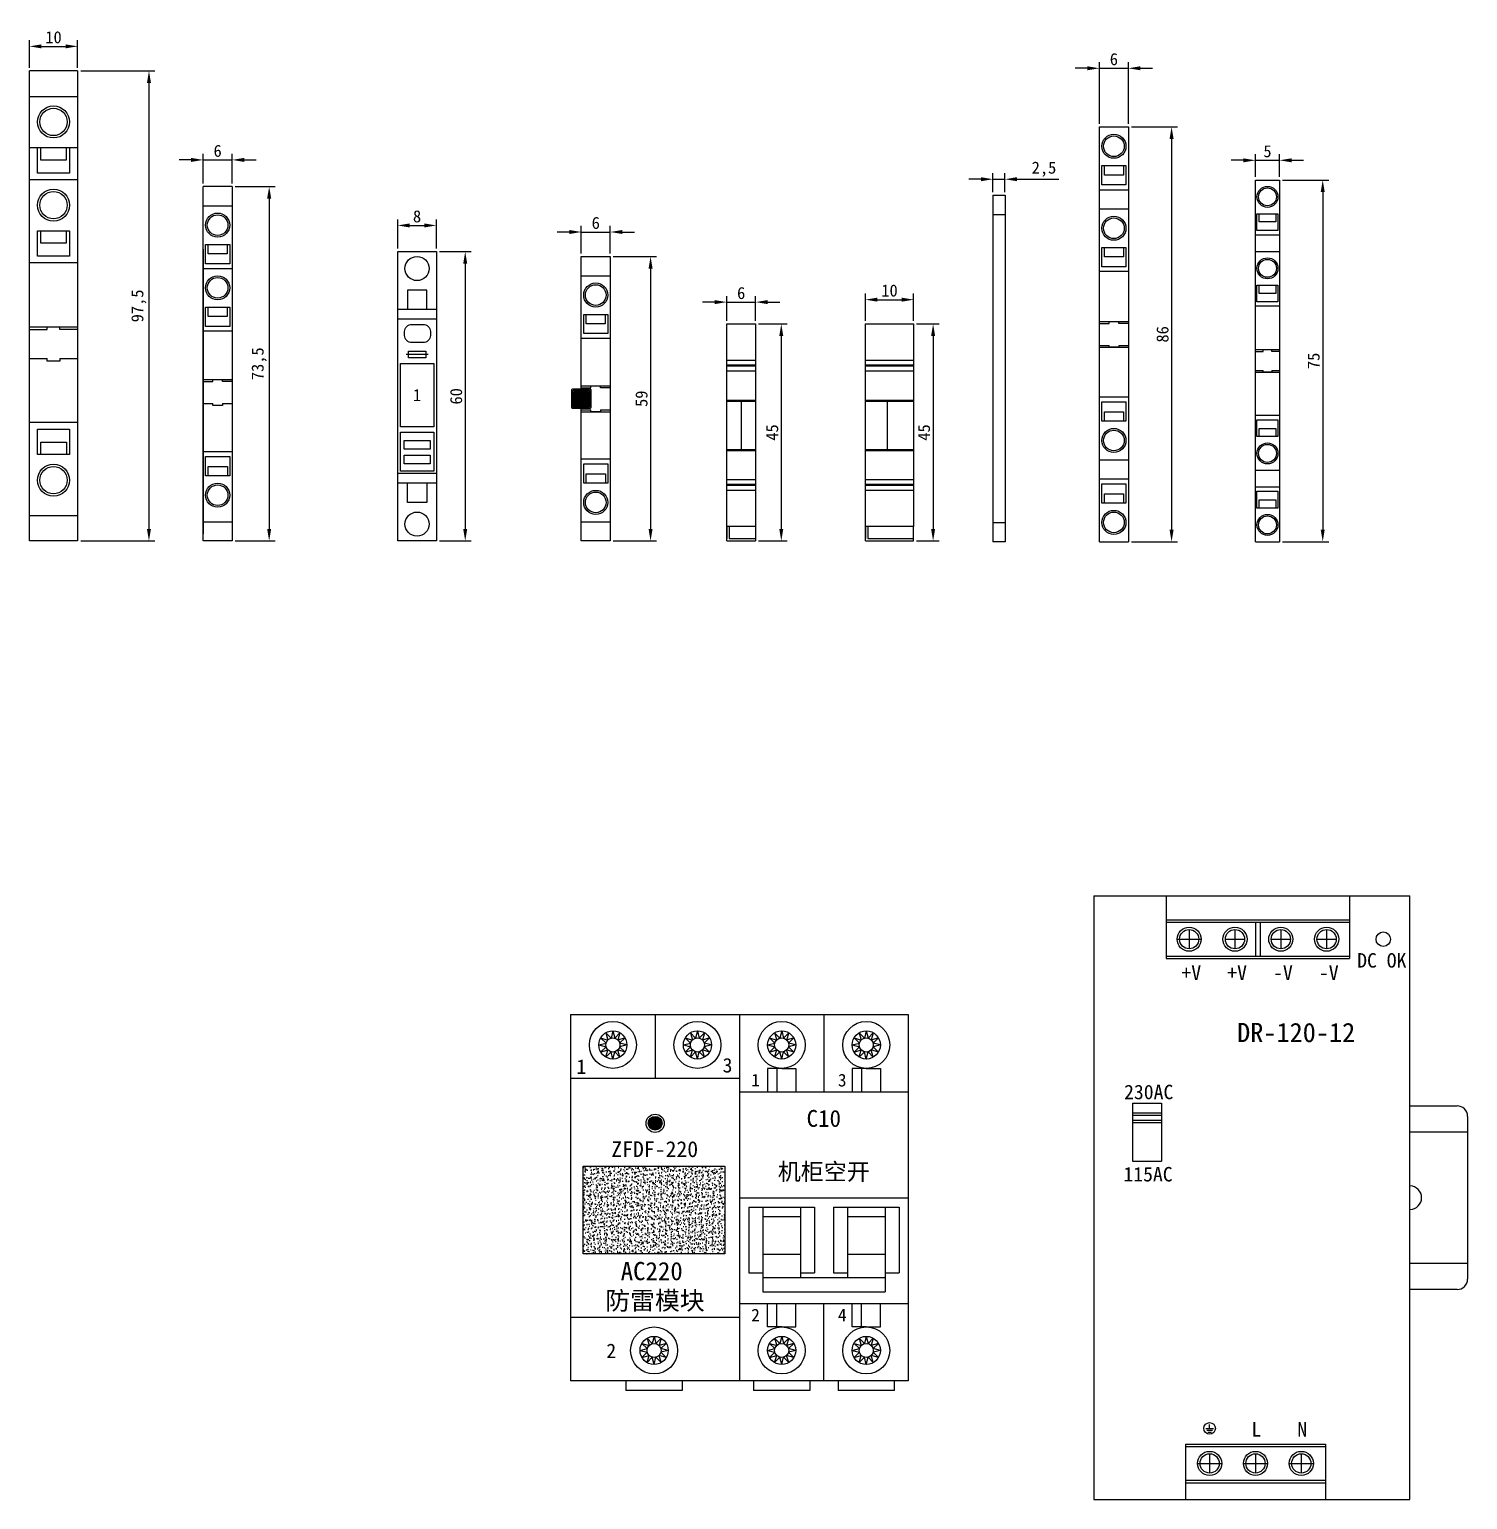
# Model space of a CAD drawing. Header units: millimetres. Extents: x 969 to 1551, y 435 to 847.
# Drawn here: x 1252.8 to 1550.9, y 541.9 to 846.8 of the extents above; entities that cross this region are included whole.
import ezdxf
from ezdxf.enums import TextEntityAlignment as Align

# ---------------------------------------------------------------- set-up
doc = ezdxf.new("R2010")
doc.units = ezdxf.units.MM
doc.styles.get("Standard").update_dxf_attribs({"font": ''})
doc.styles.get('Standard').set_extended_font_data('SimSun')
doc.dimstyles.new('ISO-25', dxfattribs={"dimtxt": 2.5, "dimasz": 2.5, "dimexe": 1.25, "dimexo": 0.625, "dimtad": 1, "dimtxsty": 'Standard', "dimcen": 2.5, "dimadec": 0, "dimazin": 0, "dimtfac": 1, "dimtmove": 0, "dimatfit": 3, "dimfxl": 1, "dimarcsym": 0})

# ---------------------------------------------------------------- blocks, each defined once
blk = doc.blocks.new('C0层—开关电源—轨道式')
at = {"color": 0}
for p, q in [((0, 62.6), (0, -62.6)), ((0, 62.6), (65.5, 62.6)), ((15, 62.6), (15, 49.6)), ((53, 62.6), (53, 49.6)), ((65.5, -62.6), (65.5, 62.6)), ((15, 57.6), (53, 57.6)), ((15, 57.1), (53, 57.1)), ((19.75, 55.6), (19.75, 51.6)), ((29.25, 55.6), (29.25, 51.6)), ((33.5, 57.1), (33.5, 50.1)), ((34.5, 57.1), (34.5, 50.1)), ((38.75, 55.6), (38.75, 51.6)), ((48.25, 55.6), (48.25, 51.6)), ((17.25, 53.6), (22.25, 53.6)), ((17.75, 53.6), (21.75, 53.6)), ((27.25, 53.6), (31.25, 53.6)), ((36.75, 53.6), (40.75, 53.6)), ((46.25, 53.6), (50.25, 53.6)), ((15, 50.1), (53, 50.1)), ((15, 49.6), (53, 49.6)), ((8, 19.6), (8, 7.6)), ((8, 19.6), (14, 19.6)), ((14, 19.6), (14, 7.6)), ((8, 17.6), (14, 17.6)), ((8, 17.1), (14, 17.1)), ((8, 16.1), (14, 16.1)), ((8, 15.6), (14, 15.6)), ((8, 7.6), (14, 7.6)), ((23.2, -47.83), (24.8, -47.83)), ((23.4, -48.23), (24.6, -48.23)), ((23.6, -48.63), (24.4, -48.63)), ((24, -47.83), (24, -47.03)), ((19, -51.1), (19, -62.6)), ((19, -51.1), (48, -51.1)), ((19, -51.6), (48, -51.6)), ((48, -51.1), (48, -62.6)), ((24, -53.1), (24, -57.1)), ((33.5, -53.1), (33.5, -57.1)), ((43, -53.1), (43, -57.1)), ((21.5, -55.1), (26.5, -55.1)), ((22, -55.1), (26, -55.1)), ((31, -55.1), (36, -55.1)), ((31.5, -55.1), (35.5, -55.1)), ((40.5, -55.1), (45.5, -55.1)), ((41, -55.1), (45, -55.1)), ((19, -58.6), (48, -58.6)), ((19, -59.1), (48, -59.1)), ((0, -62.6), (65.5, -62.6))]:
    blk.add_line(p, q, dxfattribs=at)
for centre, radius in [((19.75, 53.6), 2.5), ((19.75, 53.6), 2), ((29.25, 53.6), 2.5), ((29.25, 53.6), 2), ((38.75, 53.6), 2.5), ((38.75, 53.6), 2), ((48.25, 53.6), 2.5), ((48.25, 53.6), 2), ((60, 53.6), 1.5), ((24, -47.83), 1.2), ((24, -55.1), 2.5), ((24, -55.1), 2), ((33.5, -55.1), 2.5), ((33.5, -55.1), 2), ((43, -55.1), 2.5), ((43, -55.1), 2)]:
    blk.add_circle(centre, radius, dxfattribs=at)
at = {"color": 0, "attachment_point": 1}
for s, insert, char_height, width in [('DC OK', (54.59, 50.71), 3, 11.0833), ('+V', (18.15, 48.15), 3, 2.0946), ('+V', (27.65, 48.15), 3, 2.0946), ('-V', (37.15, 48.15), 3, 2.0946), ('-V', (46.65, 48.15), 3, 2.0946), ('DR-120-12', (29.69, 36.26), 4, 27.0081), ('230AC', (6.26, 23.42), 3, 12.0255), ('115AC', (6.12, 6.37), 3, 12.0255), ('L', (32.67, -46.54), 3, 4.064), ('N', (42.17, -46.54), 3, 4.064)]:
    blk.add_mtext(s, dxfattribs=dict(at, insert=insert, char_height=char_height, width=width))
blk = doc.blocks.new('*U44')
at = {"color": 0}
for p, q in [((0, 0.75), (0.386, 0.75)), ((0.471, 0.664), (0.471, -0.664)), ((0.471, 0.536), (0, 0.536)), ((0.471, -0.536), (0, -0.536)), ((0.386, -0.75), (0, -0.75))]:
    blk.add_line(p, q, dxfattribs=at)
for centre, radius, start, end in [((0.386, 0.664), 0.0857, 0, 90), ((0, 0), 0.0958, 271.0096, 88.9904), ((0.386, -0.664), 0.0857, 270, 0)]:
    blk.add_arc(centre, radius, start, end, dxfattribs=at)
blk = doc.blocks.new('C0层—空开—2P')
at = {"color": 0}
for p, q in [((0, 38), (17.54, 38)), ((0, 38), (0, -38)), ((17.54, 38), (35, 38)), ((17.54, 38), (17.54, 21.92)), ((35, 38), (35, -38)), ((7.31, 34.2), (8.39, 33.08)), ((7.31, 34.2), (7.74, 32.7)), ((8.77, 34.59), (8.39, 33.08)), ((8.77, 34.59), (9.15, 33.08)), ((10.23, 34.2), (9.15, 33.08)), ((10.23, 34.2), (9.8, 32.7)), ((24.85, 34.2), (25.93, 33.08)), ((24.85, 34.2), (25.28, 32.7)), ((26.31, 34.59), (25.93, 33.08)), ((26.31, 34.59), (26.69, 33.08)), ((27.77, 34.2), (26.69, 33.08)), ((27.77, 34.2), (27.34, 32.7)), ((5.85, 31.67), (7.36, 32.05)), ((5.85, 31.67), (7.36, 31.29)), ((6.24, 33.13), (7.74, 32.7)), ((6.24, 33.13), (7.36, 32.05)), ((6.24, 30.21), (7.36, 31.29)), ((6.24, 30.21), (7.74, 30.64)), ((7.31, 29.14), (7.74, 30.64)), ((11.3, 33.13), (9.8, 32.7)), ((10.23, 29.14), (9.8, 30.64)), ((11.3, 30.21), (9.8, 30.64)), ((11.3, 33.13), (10.18, 32.05)), ((11.69, 31.67), (10.18, 32.05)), ((11.69, 31.67), (10.18, 31.29)), ((11.3, 30.21), (10.18, 31.29)), ((23.39, 31.67), (24.9, 32.05)), ((23.39, 31.67), (24.9, 31.29)), ((23.78, 33.13), (25.28, 32.7)), ((23.78, 33.13), (24.9, 32.05)), ((23.78, 30.21), (24.9, 31.29)), ((23.78, 30.21), (25.28, 30.64)), ((24.85, 29.14), (25.28, 30.64)), ((28.84, 33.13), (27.34, 32.7)), ((27.77, 29.14), (27.34, 30.64)), ((28.84, 30.21), (27.34, 30.64)), ((28.84, 33.13), (27.72, 32.05)), ((29.23, 31.67), (27.72, 32.05)), ((29.23, 31.67), (27.72, 31.29)), ((28.84, 30.21), (27.72, 31.29)), ((7.31, 29.14), (8.39, 30.26)), ((8.77, 28.75), (8.39, 30.26)), ((8.77, 28.75), (9.15, 30.26)), ((10.23, 29.14), (9.15, 30.26)), ((24.85, 29.14), (25.93, 30.26)), ((26.31, 28.75), (25.93, 30.26)), ((26.31, 28.75), (26.69, 30.26)), ((27.77, 29.14), (26.69, 30.26)), ((5.85, 26.8), (5.85, 21.92)), ((8.77, 26.8), (5.85, 26.8)), ((7.8, 26.8), (7.8, 21.92)), ((8.77, 26.8), (11.69, 26.8)), ((11.69, 26.8), (11.69, 21.92)), ((23.39, 26.8), (23.39, 21.92)), ((26.31, 26.8), (23.39, 26.8)), ((25.34, 26.8), (25.34, 21.92)), ((26.31, 26.8), (29.23, 26.8)), ((29.23, 26.8), (29.23, 21.92)), ((0, 21.92), (35.08, 21.92)), ((0, 0), (35, 0)), ((1.95, -1.95), (15.59, -1.95)), ((1.95, -1.95), (1.95, -15.59)), ((4.87, -1.95), (4.87, -19.49)), ((12.67, -1.95), (12.67, -16.57)), ((15.59, -1.95), (15.59, -15.59)), ((19.49, -1.95), (33.13, -1.95)), ((19.49, -1.95), (19.49, -15.59)), ((22.41, -1.95), (22.41, -16.57)), ((30.21, -1.95), (30.21, -19.49)), ((33.13, -1.95), (33.13, -15.59)), ((4.87, -3.9), (12.67, -3.9)), ((22.41, -3.9), (30.21, -3.9)), ((4.87, -11.69), (12.67, -11.69)), ((22.41, -11.69), (30.21, -11.69)), ((1.95, -15.59), (4.87, -15.59)), ((4.87, -16.57), (12.67, -16.57)), ((12.67, -15.59), (15.59, -15.59)), ((12.67, -16.57), (22.41, -16.57)), ((19.49, -15.59), (22.41, -15.59)), ((22.41, -16.57), (30.21, -16.57)), ((30.21, -15.59), (33.13, -15.59)), ((4.87, -19.49), (12.67, -19.49)), ((12.67, -19.49), (22.41, -19.49)), ((22.41, -19.49), (30.21, -19.49)), ((0, -21.92), (35.08, -21.92)), ((5.85, -26.8), (5.85, -21.92)), ((7.8, -26.8), (7.8, -21.92)), ((11.69, -26.8), (11.69, -21.92)), ((17.54, -38), (17.54, -21.92)), ((23.39, -26.8), (23.39, -21.92)), ((25.34, -26.8), (25.34, -21.92)), ((29.23, -26.8), (29.23, -21.92)), ((8.77, -26.8), (5.85, -26.8)), ((8.77, -26.8), (11.69, -26.8)), ((26.31, -26.8), (23.39, -26.8)), ((26.31, -26.8), (29.23, -26.8)), ((6.24, -30.21), (7.36, -31.29)), ((6.24, -30.21), (7.74, -30.64)), ((7.31, -29.14), (7.74, -30.64)), ((7.31, -29.14), (8.39, -30.26)), ((8.77, -28.75), (8.39, -30.26)), ((8.77, -28.75), (9.15, -30.26)), ((10.23, -29.14), (9.15, -30.26)), ((10.23, -29.14), (9.8, -30.64)), ((11.3, -30.21), (9.8, -30.64)), ((11.3, -30.21), (10.18, -31.29)), ((23.78, -30.21), (24.9, -31.29)), ((23.78, -30.21), (25.28, -30.64)), ((24.85, -29.14), (25.28, -30.64)), ((24.85, -29.14), (25.93, -30.26)), ((26.31, -28.75), (25.93, -30.26)), ((26.31, -28.75), (26.69, -30.26)), ((27.77, -29.14), (26.69, -30.26)), ((27.77, -29.14), (27.34, -30.64)), ((28.84, -30.21), (27.34, -30.64)), ((28.84, -30.21), (27.72, -31.29)), ((5.85, -31.67), (7.36, -31.29)), ((5.85, -31.67), (7.36, -32.05)), ((6.24, -33.13), (7.36, -32.05)), ((6.24, -33.13), (7.74, -32.7)), ((7.31, -34.2), (7.74, -32.7)), ((7.31, -34.2), (8.39, -33.08)), ((8.77, -34.59), (8.39, -33.08)), ((8.77, -34.59), (9.15, -33.08)), ((10.23, -34.2), (9.15, -33.08)), ((11.3, -33.13), (9.8, -32.7)), ((10.23, -34.2), (9.8, -32.7)), ((11.69, -31.67), (10.18, -31.29)), ((11.69, -31.67), (10.18, -32.05)), ((11.3, -33.13), (10.18, -32.05)), ((23.39, -31.67), (24.9, -31.29)), ((23.39, -31.67), (24.9, -32.05)), ((23.78, -33.13), (24.9, -32.05)), ((23.78, -33.13), (25.28, -32.7)), ((24.85, -34.2), (25.28, -32.7)), ((24.85, -34.2), (25.93, -33.08)), ((26.31, -34.59), (25.93, -33.08)), ((26.31, -34.59), (26.69, -33.08)), ((27.77, -34.2), (26.69, -33.08)), ((28.84, -33.13), (27.34, -32.7)), ((27.77, -34.2), (27.34, -32.7)), ((29.23, -31.67), (27.72, -31.29)), ((29.23, -31.67), (27.72, -32.05)), ((28.84, -33.13), (27.72, -32.05)), ((17.54, -38), (0, -38)), ((2.92, -38), (2.92, -39.95)), ((14.62, -38), (14.62, -39.95)), ((35, -38), (17.54, -38)), ((20.46, -38), (20.46, -39.95)), ((32.16, -39.95), (32.16, -38)), ((14.62, -39.95), (2.92, -39.95)), ((32.16, -39.95), (20.46, -39.95)), ((32.16, -39.95), (32.16, -39.95))]:
    blk.add_line(p, q, dxfattribs=at)
for centre, radius in [((8.77, 31.67), 4.87), ((8.77, 31.67), 2.92), ((26.31, 31.67), 4.87), ((26.31, 31.67), 2.92), ((8.77, 31.67), 1.46), ((26.31, 31.67), 1.46), ((8.77, -31.67), 4.87), ((26.31, -31.67), 4.87), ((8.77, -31.67), 2.92), ((8.77, -31.67), 1.46), ((26.31, -31.67), 2.92), ((26.31, -31.67), 1.46)]:
    blk.add_circle(centre, radius, dxfattribs=at)
for s, p in [('1', (2.46, 23.07)), ('3', (20.43, 23.07)), ('2', (2.46, -25.65)), ('4', (20.43, -25.65))]:
    blk.add_text(s, height=2.62, dxfattribs=at).set_placement(p)
for tag, p in [('空开型号', (17.5, 16.44)), ('空开标识', (17.5, 5.48))]:
    blk.add_attdef(tag, text='', height=3.5, dxfattribs=at).set_placement(p, align=Align.MIDDLE)
blk = doc.blocks.new('*U48')
at = {"color": 30}
for p, q in [((0, 35.92), (2.5, 35.92)), ((0, 35.92), (0, -35.92)), ((2.5, 35.92), (2.5, -35.92)), ((0, 31.92), (2.5, 31.92)), ((0, -31.92), (2.5, -31.92)), ((2.5, -35.92), (0, -35.92))]:
    blk.add_line(p, q, dxfattribs=at)
blk = doc.blocks.new('*U50')
h = blk.add_hatch(color=84)
h.set_gradient(color1=(34, 145, 24), color2=(43, 184, 30), one_color=1, tint=0.42, name='SPHERICAL')
h.paths.add_polyline_path([(16.12, 15.43, 1), (18.96, 15.43, 1)])
h = blk.add_hatch()
h.set_pattern_fill('AR-CONC', color=256, scale=0.0094507, style=0)
h.paths.add_polyline_path([(31.97, 6.51), (2.64, 6.51), (2.64, -11.62), (31.97, -11.62)])
at = {"color": 0}
for p, q in [((0, 38), (17.54, 38)), ((0, 38), (0, -38)), ((17.54, 38), (35, 38)), ((17.54, 38), (17.54, 24.76)), ((35, 38), (35, -38)), ((7.31, 34.2), (8.39, 33.08)), ((7.31, 34.2), (7.74, 32.7)), ((8.77, 34.59), (8.39, 33.08)), ((8.77, 34.59), (9.15, 33.08)), ((10.23, 34.2), (9.15, 33.08)), ((10.23, 34.2), (9.8, 32.7)), ((24.85, 34.2), (25.93, 33.08)), ((24.85, 34.2), (25.28, 32.7)), ((26.31, 34.59), (25.93, 33.08)), ((26.31, 34.59), (26.69, 33.08)), ((27.77, 34.2), (26.69, 33.08)), ((27.77, 34.2), (27.34, 32.7)), ((5.85, 31.67), (7.36, 32.05)), ((5.85, 31.67), (7.36, 31.29)), ((6.24, 33.13), (7.74, 32.7)), ((6.24, 33.13), (7.36, 32.05)), ((6.24, 30.21), (7.36, 31.29)), ((6.24, 30.21), (7.74, 30.64)), ((7.31, 29.14), (7.74, 30.64)), ((11.3, 33.13), (9.8, 32.7)), ((10.23, 29.14), (9.8, 30.64)), ((11.3, 30.21), (9.8, 30.64)), ((11.3, 33.13), (10.18, 32.05)), ((11.69, 31.67), (10.18, 32.05)), ((11.69, 31.67), (10.18, 31.29)), ((11.3, 30.21), (10.18, 31.29)), ((23.39, 31.67), (24.9, 32.05)), ((23.39, 31.67), (24.9, 31.29)), ((23.78, 33.13), (25.28, 32.7)), ((23.78, 33.13), (24.9, 32.05)), ((23.78, 30.21), (24.9, 31.29)), ((23.78, 30.21), (25.28, 30.64)), ((24.85, 29.14), (25.28, 30.64)), ((28.84, 33.13), (27.34, 32.7)), ((27.77, 29.14), (27.34, 30.64)), ((28.84, 30.21), (27.34, 30.64)), ((28.84, 33.13), (27.72, 32.05)), ((29.23, 31.67), (27.72, 32.05)), ((29.23, 31.67), (27.72, 31.29)), ((28.84, 30.21), (27.72, 31.29)), ((7.31, 29.14), (8.39, 30.26)), ((8.77, 28.75), (8.39, 30.26)), ((8.77, 28.75), (9.15, 30.26)), ((10.23, 29.14), (9.15, 30.26)), ((24.85, 29.14), (25.93, 30.26)), ((26.31, 28.75), (25.93, 30.26)), ((26.31, 28.75), (26.69, 30.26)), ((27.77, 29.14), (26.69, 30.26)), ((0, 24.76), (35.08, 24.76)), ((0, -24.76), (35.08, -24.76)), ((14.79, -30.21), (15.91, -31.29)), ((14.79, -30.21), (16.29, -30.64)), ((15.86, -29.14), (16.29, -30.64)), ((15.86, -29.14), (16.94, -30.26)), ((17.32, -28.75), (16.94, -30.26)), ((17.32, -28.75), (17.7, -30.26)), ((18.78, -29.14), (17.7, -30.26)), ((18.78, -29.14), (18.36, -30.64)), ((19.85, -30.21), (18.36, -30.64)), ((19.85, -30.21), (18.73, -31.29)), ((14.4, -31.67), (15.91, -31.29)), ((14.4, -31.67), (15.91, -32.05)), ((14.79, -33.13), (15.91, -32.05)), ((14.79, -33.13), (16.29, -32.7)), ((15.86, -34.2), (16.29, -32.7)), ((15.86, -34.2), (16.94, -33.08)), ((17.32, -34.59), (16.94, -33.08)), ((17.32, -34.59), (17.7, -33.08)), ((18.78, -34.2), (17.7, -33.08)), ((19.85, -33.13), (18.36, -32.7)), ((18.78, -34.2), (18.36, -32.7)), ((20.25, -31.67), (18.73, -31.29)), ((20.25, -31.67), (18.73, -32.05)), ((19.85, -33.13), (18.73, -32.05)), ((17.54, -38), (0, -38)), ((11.47, -38), (11.47, -39.95)), ((35, -38), (17.54, -38)), ((23.17, -38), (23.17, -39.95)), ((23.17, -39.95), (11.47, -39.95))]:
    blk.add_line(p, q, dxfattribs=at)
blk.add_lwpolyline([(2.64, 6.51), (31.97, 6.51), (31.97, -11.62), (2.64, -11.62)], close=True)
for centre, radius in [((8.77, 31.67), 4.87), ((8.77, 31.67), 2.92), ((26.31, 31.67), 4.87), ((26.31, 31.67), 2.92), ((8.77, 31.67), 1.46), ((26.31, 31.67), 1.46), ((17.32, -31.67), 4.87), ((17.32, -31.67), 2.92), ((17.32, -31.67), 1.46)]:
    blk.add_circle(centre, radius, dxfattribs=at)
for radius in [1.89, 1.42]:
    blk.add_circle((17.54, 15.43), radius)
for s, p in [('1', (1.23, 25.68)), ('3', (31.52, 25.96)), ('2', (7.42, -33.25))]:
    blk.add_text(s, height=3, dxfattribs=at).set_placement(p)
for s, height, p in [('ZFDF-220', 3.308, (17.45, 10.04)), ('防雷模块', 3.78, (17.5, -21.27))]:
    blk.add_text(s, height=height, dxfattribs=at).set_placement(p, align=Align.MIDDLE)
at = {"color": 0, "flags": 8}
blk.add_attdef('AC220', (10.4, -17.11), '', height=3.78, dxfattribs=at)
blk = doc.blocks.new('C0层—短路块')
h = blk.add_hatch(color=4)
h.dxf.hatch_style = 1
h.set_gradient(color1=(132, 132, 132), rotation=315, one_color=1, tint=1, name='INVSPHERICAL')
h.paths.add_polyline_path([(-1.48, -1.53), (1.48, -1.53), (1.48, 1.53), (-1.48, 1.53)])
at = {"color": 0}
for points in [[(-1.78, 2.03), (1.78, 2.03, -0.414214), (1.98, 1.83), (1.98, -1.83, -0.414214), (1.78, -2.03), (-1.78, -2.03, -0.414214), (-1.98, -1.83), (-1.98, 1.83, -0.414214)], [(-1.58, 1.78), (1.58, 1.78, -0.414214), (1.73, 1.63), (1.73, -1.63, -0.414214), (1.58, -1.78), (-1.58, -1.78, -0.414214), (-1.73, -1.63), (-1.73, 1.63, -0.414214)]]:
    blk.add_lwpolyline(points, format="xyb", close=True, dxfattribs=at)
blk.add_lwpolyline([(-1.48, 1.53), (1.48, 1.53), (1.48, -1.53), (-1.48, -1.53)], close=True, dxfattribs=at)
blk = doc.blocks.new('*U74')
at = {"color": 0}
for p, q in [((0, 30), (8, 30)), ((0, -30), (0, 30)), ((8, 30), (8, -30)), ((2, 22), (2, 18)), ((6, 22), (2, 22)), ((6, 18), (6, 22)), ((8, 18), (0, 18)), ((8, 16), (0, 16)), ((6.3, 8.69), (1.76, 8.69)), ((8, -16), (0, -16)), ((8, -18), (0, -18)), ((2, -22), (2, -18)), ((6, -18), (6, -22)), ((6, -22), (2, -22)), ((8, -30), (0, -30))]:
    blk.add_line(p, q, dxfattribs=at)
blk.add_lwpolyline([(5.26, 11.13), (2.91, 11.13, -0.414214), (1.41, 12.63), (1.41, 13.42, -0.414214), (2.91, 14.92), (5.26, 14.92, -0.414214), (6.76, 13.42), (6.76, 12.63, -0.414214)], format="xyb", close=True, dxfattribs=at)
for points in [[(5.8, 8), (2.2, 8), (2.2, 9.39), (5.8, 9.39)], [(7.45, -6.31), (0.54, -6.31), (0.54, 6.83), (7.45, 6.83)], [(7.45, -15.53), (0.54, -15.53), (0.54, -7.45), (7.45, -7.45)], [(6.71, -10.95), (1.36, -10.95), (1.36, -9.15), (6.71, -9.15)], [(6.71, -14), (1.36, -14), (1.36, -12.21), (6.71, -12.21)]]:
    blk.add_lwpolyline(points, close=True, dxfattribs=at)
for centre in [(4, 26.5), (4, -26.5)]:
    blk.add_circle(centre, 2.5, dxfattribs=at)
at = {"color": 0, "flags": 12}
blk.add_attdef('标号', text='', height=2.5, dxfattribs=at).set_placement((4, 0.26), align=Align.MIDDLE)
blk = doc.blocks.new('*D75')
at = {"color": 0, "lineweight": -2, "transparency": 16777216}
for p, q in [((1329.15, 801.34), (1329.15, 807.39)), ((1331.65, 806.14), (1334.65, 806.14)), ((1337.15, 801.34), (1337.15, 807.39))]:
    blk.add_line(p, q, dxfattribs=at)
at = {"color": 0, "transparency": 16777216}
for points in [[(1331.65, 806.56), (1331.65, 805.72), (1329.15, 806.14)], [(1334.65, 806.56), (1334.65, 805.72), (1337.15, 806.14)]]:
    blk.add_solid(points, dxfattribs=at)
at = {"layer": 'Defpoints', "color": 0, "transparency": 16777216}
for p in [(1337.15, 806.14), (1329.15, 800.71), (1337.15, 800.71)]:
    blk.add_point(p, dxfattribs=at)
at = {"color": 0, "transparency": 16777216, "insert": (1333.15, 808.01), "char_height": 2.5, "attachment_point": 5}
blk.add_mtext('8', dxfattribs=at)
blk = doc.blocks.new('*D76')
at = {"color": 0, "lineweight": -2, "transparency": 16777216}
for p, q in [((1337.77, 800.71), (1344.38, 800.71)), ((1343.13, 798.21), (1343.13, 743.21)), ((1337.77, 740.71), (1344.38, 740.71))]:
    blk.add_line(p, q, dxfattribs=at)
at = {"color": 0, "transparency": 16777216}
for points in [[(1342.72, 798.21), (1343.55, 798.21), (1343.13, 800.71)], [(1342.72, 743.21), (1343.55, 743.21), (1343.13, 740.71)]]:
    blk.add_solid(points, dxfattribs=at)
at = {"layer": 'Defpoints', "color": 0, "transparency": 16777216}
for p in [(1337.15, 800.71), (1337.15, 740.71), (1343.13, 740.71)]:
    blk.add_point(p, dxfattribs=at)
at = {"color": 0, "transparency": 16777216, "insert": (1341.26, 770.71), "char_height": 2.5, "attachment_point": 5, "rotation": 90}
blk.add_mtext('60', dxfattribs=at)
blk = doc.blocks.new('WAGO—端头板—宽10')
at = {"color": 0}
for p, q in [((0, -22.5), (0, 22.5)), ((0, 22.5), (10, 22.5)), ((10, 22.5), (10, -19.5)), ((0, 15), (10, 15)), ((0, 14), (10, 14)), ((0, 13.8), (10, 13.8)), ((0, 12.8), (10, 12.8)), ((0, 6.7), (10, 6.7)), ((0, 6.5), (10, 6.5)), ((4.5, 6.5), (4.5, -3.5)), ((0, -3.5), (10, -3.5)), ((0, -3.7), (10, -3.7)), ((10, -9.8), (0, -9.8)), ((10, -10.8), (0, -10.8)), ((10, -10.8), (0, -10.8)), ((10, -11), (0, -11)), ((10, -12), (0, -12)), ((10, -12), (0, -12)), ((0, -19.5), (0, -22)), ((10, -19.5), (0, -19.5)), ((0.5, -19.5), (0.5, -22)), ((10, -22.5), (10, -19.5)), ((0, -22.5), (10, -22.5)), ((0.5, -22), (10, -22))]:
    blk.add_line(p, q, dxfattribs=at)
blk = doc.blocks.new('*D78')
at = {"color": 0, "lineweight": -2, "transparency": 16777216}
for p, q in [((1426.1, 786.34), (1426.1, 792)), ((1428.6, 790.75), (1433.6, 790.75)), ((1436.1, 786.34), (1436.1, 792))]:
    blk.add_line(p, q, dxfattribs=at)
at = {"color": 0, "transparency": 16777216}
for points in [[(1428.6, 791.17), (1428.6, 790.34), (1426.1, 790.75)], [(1433.6, 791.17), (1433.6, 790.34), (1436.1, 790.75)]]:
    blk.add_solid(points, dxfattribs=at)
at = {"layer": 'Defpoints', "color": 0, "transparency": 16777216}
for p in [(1436.1, 790.75), (1426.1, 785.71), (1436.1, 785.71)]:
    blk.add_point(p, dxfattribs=at)
at = {"color": 0, "transparency": 16777216, "insert": (1431.1, 792.63), "char_height": 2.5, "attachment_point": 5}
blk.add_mtext('10', dxfattribs=at)
blk = doc.blocks.new('*D79')
at = {"color": 0, "lineweight": -2, "transparency": 16777216}
for p, q in [((1436.72, 785.71), (1441.39, 785.71)), ((1440.14, 783.21), (1440.14, 743.21)), ((1436.72, 740.71), (1441.39, 740.71))]:
    blk.add_line(p, q, dxfattribs=at)
at = {"color": 0, "transparency": 16777216}
for points in [[(1439.72, 783.21), (1440.56, 783.21), (1440.14, 785.71)], [(1439.72, 743.21), (1440.56, 743.21), (1440.14, 740.71)]]:
    blk.add_solid(points, dxfattribs=at)
at = {"layer": 'Defpoints', "color": 0, "transparency": 16777216}
for p in [(1436.1, 785.71), (1436.1, 740.71), (1440.14, 740.71)]:
    blk.add_point(p, dxfattribs=at)
at = {"color": 0, "transparency": 16777216, "insert": (1438.26, 763.21), "char_height": 2.5, "attachment_point": 5, "rotation": 90}
blk.add_mtext('45', dxfattribs=at)
blk = doc.blocks.new('WAGO—端头板—宽6')
at = {"color": 0}
for p, q in [((0, -22.5), (0, 22.5)), ((0, 22.5), (6, 22.5)), ((6, 22.5), (6, -22.5)), ((0, 15), (6, 15)), ((0, 14), (6, 14)), ((0, 13.8), (6, 13.8)), ((0, 12.8), (6, 12.8)), ((0, 6.7), (6, 6.7)), ((0, 6.5), (6, 6.5)), ((3, 6.5), (3, -3.5)), ((0, -3.5), (6, -3.5)), ((0, -3.7), (6, -3.7)), ((6, -9.8), (0, -9.8)), ((6, -10.8), (0, -10.8)), ((6, -10.8), (0, -10.8)), ((6, -11), (0, -11)), ((6, -12), (0, -12)), ((6, -12), (0, -12)), ((0, -19.5), (0, -22)), ((6, -19.5), (0, -19.5)), ((0.5, -19.5), (0.5, -22)), ((0, -22.5), (6, -22.5)), ((0.5, -22), (6, -22))]:
    blk.add_line(p, q, dxfattribs=at)
blk = doc.blocks.new('*D81')
at = {"color": 0, "lineweight": -2, "transparency": 16777216}
for p, q in [((1394.85, 790.25), (1392.35, 790.25)), ((1397.35, 786.34), (1397.35, 791.5)), ((1397.35, 790.25), (1403.35, 790.25)), ((1403.35, 786.34), (1403.35, 791.5)), ((1405.85, 790.25), (1408.35, 790.25))]:
    blk.add_line(p, q, dxfattribs=at)
at = {"color": 0, "transparency": 16777216}
for points in [[(1394.85, 790.66), (1394.85, 789.83), (1397.35, 790.25)], [(1405.85, 790.66), (1405.85, 789.83), (1403.35, 790.25)]]:
    blk.add_solid(points, dxfattribs=at)
at = {"layer": 'Defpoints', "color": 0, "transparency": 16777216}
for p in [(1403.35, 790.25), (1397.35, 785.71), (1403.35, 785.71)]:
    blk.add_point(p, dxfattribs=at)
at = {"color": 0, "transparency": 16777216, "insert": (1400.35, 792.12), "char_height": 2.5, "attachment_point": 5}
blk.add_mtext('6', dxfattribs=at)
blk = doc.blocks.new('*D82')
at = {"color": 0, "lineweight": -2, "transparency": 16777216}
for p, q in [((1403.97, 785.71), (1409.91, 785.71)), ((1408.66, 783.21), (1408.66, 743.21)), ((1403.97, 740.71), (1409.91, 740.71))]:
    blk.add_line(p, q, dxfattribs=at)
at = {"color": 0, "transparency": 16777216}
for points in [[(1408.25, 783.21), (1409.08, 783.21), (1408.66, 785.71)], [(1408.25, 743.21), (1409.08, 743.21), (1408.66, 740.71)]]:
    blk.add_solid(points, dxfattribs=at)
at = {"layer": 'Defpoints', "color": 0, "transparency": 16777216}
for p in [(1403.35, 785.71), (1403.35, 740.71), (1408.66, 740.71)]:
    blk.add_point(p, dxfattribs=at)
at = {"color": 0, "transparency": 16777216, "insert": (1406.79, 763.21), "char_height": 2.5, "attachment_point": 5, "rotation": 90}
blk.add_mtext('45', dxfattribs=at)
blk = doc.blocks.new('WAGO—3孔—宽6(281系列)')
at = {"color": 0}
for p, q in [((6, 36.75), (0, 36.75)), ((0, -36.75), (0, 36.75)), ((6, 36.75), (6, -36.75)), ((0, 32.75), (6, 32.75)), ((0.5, 20.75), (0.5, 24.75)), ((0.5, 24.75), (5.5, 24.75)), ((1.02, 22.79), (1.02, 24.75)), ((4.98, 24.75), (4.98, 22.79)), ((5.5, 24.75), (5.5, 20.75)), ((0, -35.25), (0, 23.75)), ((0, 23.75), (0, -35.25)), ((4.98, 22.79), (1.02, 22.79)), ((0, 19.75), (6, 19.75)), ((5.5, 20.75), (0.5, 20.75)), ((0.5, 7.75), (0.5, 11.75)), ((0.5, 11.75), (5.5, 11.75)), ((1.02, 9.79), (1.02, 11.75)), ((4.98, 9.79), (1.02, 9.79)), ((4.98, 11.75), (4.98, 9.79)), ((5.5, 11.75), (5.5, 7.75)), ((6, 6.75), (0, 6.75)), ((5.5, 7.75), (0.5, 7.75)), ((0, -3.25), (6, -3.25)), ((0, -3.68), (2, -3.68)), ((2, -3.68), (2, -3.25)), ((4, -3.68), (4, -3.25)), ((6, -3.68), (4, -3.68)), ((0, -8.25), (2, -8.25)), ((2, -8.63), (2, -8.25)), ((4, -8.63), (2, -8.63)), ((4, -8.25), (6, -8.25)), ((4, -8.25), (4, -8.63)), ((6, -18.25), (0, -18.25)), ((0.5, -19.25), (5.5, -19.25)), ((0.5, -23.25), (0.5, -19.25)), ((1.04, -23.25), (1.04, -21.29)), ((1.04, -21.29), (5.01, -21.29)), ((5.01, -21.29), (5.01, -23.25)), ((5.5, -19.25), (5.5, -23.25)), ((5.5, -23.25), (0.5, -23.25)), ((0, -32.75), (6, -32.75)), ((6, -36.75), (0, -36.75))]:
    blk.add_line(p, q, dxfattribs=at)
for centre, radius in [((3, 28.75), 2.5), ((3, 28.75), 2.14), ((3, 15.75), 2.5), ((3, 15.75), 2.14), ((3, -27.25), 2.5), ((3, -27.25), 2.14)]:
    blk.add_circle(centre, radius, dxfattribs=at)
at = {"color": 0, "flags": 8}
blk.add_attdef('标号', text='', height=2.5, dxfattribs=at).set_placement((3, -13.25), align=Align.MIDDLE)
blk = doc.blocks.new('*D84')
at = {"color": 0, "lineweight": -2, "transparency": 16777216}
for p, q in [((1288.81, 814.84), (1288.81, 820.98)), ((1294.81, 814.84), (1294.81, 820.98)), ((1286.31, 819.73), (1283.81, 819.73)), ((1288.81, 819.73), (1294.81, 819.73)), ((1297.31, 819.73), (1299.81, 819.73))]:
    blk.add_line(p, q, dxfattribs=at)
at = {"color": 0, "transparency": 16777216}
for points in [[(1286.31, 820.14), (1286.31, 819.31), (1288.81, 819.73)], [(1297.31, 820.14), (1297.31, 819.31), (1294.81, 819.73)]]:
    blk.add_solid(points, dxfattribs=at)
at = {"layer": 'Defpoints', "color": 0, "transparency": 16777216}
for p in [(1294.81, 819.73), (1288.81, 814.21), (1294.81, 814.21)]:
    blk.add_point(p, dxfattribs=at)
at = {"color": 0, "transparency": 16777216, "insert": (1291.81, 821.6), "char_height": 2.5, "attachment_point": 5}
blk.add_mtext('6', dxfattribs=at)
blk = doc.blocks.new('*D85')
at = {"color": 0, "lineweight": -2, "transparency": 16777216}
for p, q in [((1295.43, 814.21), (1303.74, 814.21)), ((1302.49, 811.71), (1302.49, 743.21)), ((1295.43, 740.71), (1303.74, 740.71))]:
    blk.add_line(p, q, dxfattribs=at)
at = {"color": 0, "transparency": 16777216}
for points in [[(1302.07, 811.71), (1302.91, 811.71), (1302.49, 814.21)], [(1302.07, 743.21), (1302.91, 743.21), (1302.49, 740.71)]]:
    blk.add_solid(points, dxfattribs=at)
at = {"layer": 'Defpoints', "color": 0, "transparency": 16777216}
for p in [(1294.81, 814.21), (1294.81, 740.71), (1302.49, 740.71)]:
    blk.add_point(p, dxfattribs=at)
at = {"color": 0, "transparency": 16777216, "insert": (1300.41, 777.46), "char_height": 2.5, "attachment_point": 5, "rotation": 90}
blk.add_mtext('73,5', dxfattribs=at)
blk = doc.blocks.new('WAGO—2孔—宽6(281系列)')
at = {"color": 0}
for p, q in [((0, -29.5), (0, 29.5)), ((0, 29.5), (6, 29.5)), ((6, 29.5), (6, -29.5)), ((0, 25.5), (6, 25.5)), ((0.5, 13.5), (0.5, 17.5)), ((0.5, 17.5), (5.5, 17.5)), ((1.02, 15.54), (1.02, 17.5)), ((4.98, 15.54), (1.02, 15.54)), ((4.98, 17.5), (4.98, 15.54)), ((5.5, 17.5), (5.5, 13.5)), ((6, 12.5), (0, 12.5)), ((5.5, 13.5), (0.5, 13.5)), ((0, 2.69), (6, 2.69)), ((0, 2.25), (2, 2.25)), ((2, 2.25), (2, 2.69)), ((4, 2.25), (4, 2.69)), ((6, 2.25), (4, 2.25)), ((0, -2.31), (2, -2.31)), ((0, -2.69), (6, -2.69)), ((2, -2.69), (2, -2.31)), ((4, -2.69), (2, -2.69)), ((4, -2.31), (6, -2.31)), ((4, -2.31), (4, -2.69)), ((6, -12.5), (0, -12.5)), ((0.5, -13.5), (5.5, -13.5)), ((0.5, -17.5), (0.5, -13.5)), ((5.5, -13.5), (5.5, -17.5)), ((5.5, -17.5), (0.5, -17.5)), ((1.04, -17.5), (1.04, -15.54)), ((1.04, -15.54), (5.01, -15.54)), ((5.01, -15.54), (5.01, -17.5)), ((0, -25.5), (6, -25.5)), ((6, -29.5), (0, -29.5))]:
    blk.add_line(p, q, dxfattribs=at)
for centre, radius in [((3, 21.5), 2.5), ((3, 21.5), 2.14), ((3, -21.5), 2.5), ((3, -21.5), 2.14)]:
    blk.add_circle(centre, radius, dxfattribs=at)
at = {"color": 0, "flags": 8}
blk.add_attdef('标号', text='', height=2.5, dxfattribs=at).set_placement((3, -7.59), align=Align.MIDDLE)
blk = doc.blocks.new('*D87')
at = {"color": 0, "lineweight": -2, "transparency": 16777216}
for p, q in [((1367.2, 800.34), (1367.2, 806.03)), ((1373.2, 800.34), (1373.2, 806.03)), ((1364.7, 804.78), (1362.2, 804.78)), ((1367.2, 804.78), (1373.2, 804.78)), ((1375.7, 804.78), (1378.2, 804.78))]:
    blk.add_line(p, q, dxfattribs=at)
at = {"color": 0, "transparency": 16777216}
for points in [[(1364.7, 805.2), (1364.7, 804.37), (1367.2, 804.78)], [(1375.7, 805.2), (1375.7, 804.37), (1373.2, 804.78)]]:
    blk.add_solid(points, dxfattribs=at)
at = {"layer": 'Defpoints', "color": 0, "transparency": 16777216}
for p in [(1373.2, 804.78), (1367.2, 799.71), (1373.2, 799.71)]:
    blk.add_point(p, dxfattribs=at)
at = {"color": 0, "transparency": 16777216, "insert": (1370.2, 806.66), "char_height": 2.5, "attachment_point": 5}
blk.add_mtext('6', dxfattribs=at)
blk = doc.blocks.new('*D88')
at = {"color": 0, "lineweight": -2, "transparency": 16777216}
for p, q in [((1373.82, 799.71), (1382.81, 799.71)), ((1381.56, 797.21), (1381.56, 743.21)), ((1373.82, 740.71), (1382.81, 740.71))]:
    blk.add_line(p, q, dxfattribs=at)
at = {"color": 0, "transparency": 16777216}
for points in [[(1381.15, 797.21), (1381.98, 797.21), (1381.56, 799.71)], [(1381.15, 743.21), (1381.98, 743.21), (1381.56, 740.71)]]:
    blk.add_solid(points, dxfattribs=at)
at = {"layer": 'Defpoints', "color": 0, "transparency": 16777216}
for p in [(1373.2, 799.71), (1373.2, 740.71), (1381.56, 740.71)]:
    blk.add_point(p, dxfattribs=at)
at = {"color": 0, "transparency": 16777216, "insert": (1379.69, 770.21), "char_height": 2.5, "attachment_point": 5, "rotation": 90}
blk.add_mtext('59', dxfattribs=at)
blk = doc.blocks.new('WAGO—3孔—宽10(284系列)')
at = {"color": 0}
for p, q in [((10, 48.75), (0, 48.75)), ((0, -48.75), (0, 48.75)), ((10, 48.75), (10, -48.75)), ((0, 43.44), (10, 43.44)), ((0, 32.83), (10, 32.83)), ((1.68, 27.53), (1.68, 32.83)), ((2.37, 30.23), (2.37, 32.83)), ((7.63, 32.83), (7.63, 30.23)), ((8.32, 32.83), (8.32, 27.53)), ((8.32, 27.53), (1.68, 27.53)), ((7.63, 30.23), (2.37, 30.23)), ((0, 26.2), (10, 26.2)), ((1.68, 10.28), (1.68, 15.59)), ((1.68, 15.59), (8.32, 15.59)), ((2.37, 12.98), (2.37, 15.59)), ((7.63, 15.59), (7.63, 12.98)), ((8.32, 15.59), (8.32, 10.28)), ((7.63, 12.98), (2.37, 12.98)), ((8.32, 10.28), (1.68, 10.28)), ((10, 8.95), (0, 8.95)), ((0, -4.31), (10, -4.31)), ((0, -4.89), (3.67, -4.89)), ((3.67, -4.89), (3.67, -4.31)), ((6.33, -4.89), (6.33, -4.31)), ((10, -4.89), (6.33, -4.89)), ((0, -10.94), (3.67, -10.94)), ((3.67, -11.45), (3.67, -10.94)), ((6.33, -11.45), (3.67, -11.45)), ((6.33, -10.94), (10, -10.94)), ((6.33, -10.94), (6.33, -11.45)), ((10, -24.21), (0, -24.21)), ((1.68, -25.54), (8.32, -25.54)), ((1.68, -30.84), (1.68, -25.54)), ((8.32, -25.54), (8.32, -30.84)), ((2.4, -30.84), (2.4, -28.24)), ((2.4, -28.24), (7.66, -28.24)), ((7.66, -28.24), (7.66, -30.84)), ((8.32, -30.84), (1.68, -30.84)), ((0, -43.44), (10, -43.44)), ((10, -48.75), (0, -48.75))]:
    blk.add_line(p, q, dxfattribs=at)
for centre, radius in [((5, 38.14), 3.32), ((5, 38.14), 2.84), ((5, 20.89), 3.32), ((5, 20.89), 2.84), ((5, -36.15), 3.32), ((5, -36.15), 2.84)]:
    blk.add_circle(centre, radius, dxfattribs=at)
at = {"color": 0, "flags": 8}
blk.add_attdef('标号', text='', height=2.5, dxfattribs=at).set_placement((5, -17.58), align=Align.MIDDLE)
blk = doc.blocks.new('*D90')
at = {"color": 0, "lineweight": -2, "transparency": 16777216}
for p, q in [((1252.78, 838.84), (1252.78, 844.53)), ((1262.78, 838.84), (1262.78, 844.53)), ((1255.28, 843.28), (1260.28, 843.28))]:
    blk.add_line(p, q, dxfattribs=at)
at = {"color": 0, "transparency": 16777216}
for points in [[(1255.28, 843.69), (1255.28, 842.86), (1252.78, 843.28)], [(1260.28, 843.69), (1260.28, 842.86), (1262.78, 843.28)]]:
    blk.add_solid(points, dxfattribs=at)
at = {"layer": 'Defpoints', "color": 0, "transparency": 16777216}
for p in [(1262.78, 843.28), (1252.78, 838.21), (1262.78, 838.21)]:
    blk.add_point(p, dxfattribs=at)
at = {"color": 0, "transparency": 16777216, "insert": (1257.78, 845.15), "char_height": 2.5, "attachment_point": 5}
blk.add_mtext('10', dxfattribs=at)
blk = doc.blocks.new('*D91')
at = {"color": 0, "lineweight": -2, "transparency": 16777216}
for p, q in [((1263.41, 838.21), (1278.82, 838.21)), ((1277.57, 835.71), (1277.57, 743.21)), ((1263.41, 740.71), (1278.82, 740.71))]:
    blk.add_line(p, q, dxfattribs=at)
at = {"color": 0, "transparency": 16777216}
for points in [[(1277.15, 835.71), (1277.98, 835.71), (1277.57, 838.21)], [(1277.15, 743.21), (1277.98, 743.21), (1277.57, 740.71)]]:
    blk.add_solid(points, dxfattribs=at)
at = {"layer": 'Defpoints', "color": 0, "transparency": 16777216}
for p in [(1262.78, 838.21), (1262.78, 740.71), (1277.57, 740.71)]:
    blk.add_point(p, dxfattribs=at)
at = {"color": 0, "transparency": 16777216, "insert": (1275.48, 789.46), "char_height": 2.5, "attachment_point": 5, "rotation": 90}
blk.add_mtext('97,5', dxfattribs=at)
blk = doc.blocks.new('*D92')
at = {"color": 0, "lineweight": -2, "transparency": 16777216}
for p, q in [((1450.04, 815.73), (1447.54, 815.73)), ((1452.54, 813.02), (1452.54, 816.98)), ((1452.54, 815.73), (1455.04, 815.73)), ((1455.04, 813.02), (1455.04, 816.98)), ((1457.54, 815.73), (1466.23, 815.73))]:
    blk.add_line(p, q, dxfattribs=at)
at = {"color": 0, "transparency": 16777216}
for points in [[(1450.04, 816.15), (1450.04, 815.31), (1452.54, 815.73)], [(1457.54, 816.15), (1457.54, 815.31), (1455.04, 815.73)]]:
    blk.add_solid(points, dxfattribs=at)
at = {"layer": 'Defpoints', "color": 0, "transparency": 16777216}
for p in [(1455.04, 815.73), (1452.54, 812.4), (1455.04, 812.4)]:
    blk.add_point(p, dxfattribs=at)
at = {"color": 0, "transparency": 16777216, "insert": (1463.13, 817.81), "char_height": 2.5, "attachment_point": 5}
blk.add_mtext('2,5', dxfattribs=at)
blk = doc.blocks.new('WAGO—4孔—宽6(281系列)')
at = {"color": 0}
for p, q in [((0, 43), (6, 43)), ((0, -43), (0, 43)), ((6, 43), (6, -43)), ((0.5, 31), (0.5, 35)), ((0.5, 35), (5.5, 35)), ((1.02, 33.04), (1.02, 35)), ((4.98, 35), (4.98, 33.04)), ((5.5, 35), (5.5, 31)), ((5.5, 31), (0.5, 31)), ((4.98, 33.04), (1.02, 33.04)), ((0, 30), (6, 30)), ((0, 26), (6, 26)), ((0.5, 14), (0.5, 18)), ((0.5, 18), (5.5, 18)), ((1.02, 16.04), (1.02, 18)), ((4.98, 16.04), (1.02, 16.04)), ((4.98, 18), (4.98, 16.04)), ((5.5, 18), (5.5, 14)), ((6, 13), (0, 13)), ((5.5, 14), (0.5, 14)), ((0, 2.69), (6, 2.69)), ((0, 2.25), (2, 2.25)), ((2, 2.25), (2, 2.69)), ((4, 2.25), (4, 2.69)), ((6, 2.25), (4, 2.25)), ((0, -2.31), (2, -2.31)), ((0, -2.69), (6, -2.69)), ((2, -2.69), (2, -2.31)), ((4, -2.69), (2, -2.69)), ((4, -2.31), (6, -2.31)), ((4, -2.31), (4, -2.69)), ((6, -13), (0, -13)), ((0.5, -14), (5.5, -14)), ((0.5, -18), (0.5, -14)), ((5.5, -14), (5.5, -18)), ((5.5, -18), (0.5, -18)), ((1.04, -18), (1.04, -16.04)), ((1.04, -16.04), (5.01, -16.04)), ((5.01, -16.04), (5.01, -18)), ((0, -26), (6, -26)), ((6, -30), (0, -30)), ((0.5, -31), (5.5, -31)), ((0.5, -35), (0.5, -31)), ((1.04, -35), (1.04, -33.04)), ((1.04, -33.04), (5.01, -33.04)), ((5.01, -33.04), (5.01, -35)), ((5.5, -31), (5.5, -35)), ((5.5, -35), (0.5, -35)), ((0, -43), (6, -43))]:
    blk.add_line(p, q, dxfattribs=at)
for centre, radius in [((3, 39), 2.5), ((3, 39), 2.14), ((3, 22), 2.5), ((3, 22), 2.14), ((3, -22), 2.5), ((3, -22), 2.14), ((3, -39), 2.5), ((3, -39), 2.14)]:
    blk.add_circle(centre, radius, dxfattribs=at)
at = {"color": 0, "flags": 8}
blk.add_attdef('标号', text='', height=2.5, dxfattribs=at).set_placement((3, -7.84), align=Align.MIDDLE)
blk = doc.blocks.new('*D94')
at = {"color": 0, "lineweight": -2, "transparency": 16777216}
for p, q in [((1472.12, 838.73), (1469.62, 838.73)), ((1474.62, 827.19), (1474.62, 839.98)), ((1474.62, 838.73), (1480.62, 838.73)), ((1480.62, 827.19), (1480.62, 839.98)), ((1483.12, 838.73), (1485.62, 838.73))]:
    blk.add_line(p, q, dxfattribs=at)
at = {"color": 0, "transparency": 16777216}
for points in [[(1472.12, 839.15), (1472.12, 838.32), (1474.62, 838.73)], [(1483.12, 839.15), (1483.12, 838.32), (1480.62, 838.73)]]:
    blk.add_solid(points, dxfattribs=at)
at = {"layer": 'Defpoints', "color": 0, "transparency": 16777216}
for p in [(1480.62, 838.73), (1474.62, 826.56), (1480.62, 826.56)]:
    blk.add_point(p, dxfattribs=at)
at = {"color": 0, "transparency": 16777216, "insert": (1477.62, 840.61), "char_height": 2.5, "attachment_point": 5}
blk.add_mtext('6', dxfattribs=at)
blk = doc.blocks.new('*D95')
at = {"color": 0, "lineweight": -2, "transparency": 16777216}
for p, q in [((1481.24, 826.56), (1490.83, 826.56)), ((1489.58, 824.06), (1489.58, 743.06)), ((1481.24, 740.56), (1490.83, 740.56))]:
    blk.add_line(p, q, dxfattribs=at)
at = {"color": 0, "transparency": 16777216}
for points in [[(1489.16, 824.06), (1490, 824.06), (1489.58, 826.56)], [(1489.16, 743.06), (1490, 743.06), (1489.58, 740.56)]]:
    blk.add_solid(points, dxfattribs=at)
at = {"layer": 'Defpoints', "color": 0, "transparency": 16777216}
for p in [(1480.62, 826.56), (1480.62, 740.56), (1489.58, 740.56)]:
    blk.add_point(p, dxfattribs=at)
at = {"color": 0, "transparency": 16777216, "insert": (1487.71, 783.56), "char_height": 2.5, "attachment_point": 5, "rotation": 90}
blk.add_mtext('86', dxfattribs=at)
blk = doc.blocks.new('WAGO—4孔—宽5(280系列)')
at = {"color": 0}
for p, q in [((0, 37.5), (5, 37.5)), ((0, -37.5), (0, 37.5)), ((5, 37.5), (5, -37.5)), ((0.32, 27.03), (0.32, 30.52)), ((0.32, 30.52), (4.68, 30.52)), ((0.77, 28.81), (0.77, 30.52)), ((4.23, 30.52), (4.23, 28.81)), ((4.68, 30.52), (4.68, 27.03)), ((4.23, 28.81), (0.77, 28.81)), ((0, 26.16), (5, 26.16)), ((4.68, 27.03), (0.32, 27.03)), ((0, 22.67), (5, 22.67)), ((0.32, 12.21), (0.32, 15.7)), ((0.32, 15.7), (4.68, 15.7)), ((0.77, 13.99), (0.77, 15.7)), ((4.23, 15.7), (4.23, 13.99)), ((4.68, 15.7), (4.68, 12.21)), ((4.68, 12.21), (0.32, 12.21)), ((4.23, 13.99), (0.77, 13.99)), ((5, 11.34), (0, 11.34)), ((0, 2.35), (5, 2.35)), ((0, 1.97), (1.63, 1.97)), ((1.63, 1.97), (1.63, 2.35)), ((3.37, 1.97), (3.37, 2.35)), ((5, 1.97), (3.37, 1.97)), ((0, -2.02), (1.63, -2.02)), ((0, -2.35), (5, -2.35)), ((1.63, -2.35), (1.63, -2.02)), ((3.37, -2.35), (1.63, -2.35)), ((3.37, -2.02), (5, -2.02)), ((3.37, -2.02), (3.37, -2.35)), ((5, -11.34), (0, -11.34)), ((0.32, -12.21), (4.68, -12.21)), ((0.32, -15.7), (0.32, -12.21)), ((0.79, -15.7), (0.79, -13.99)), ((0.79, -13.99), (4.25, -13.99)), ((4.25, -13.99), (4.25, -15.7)), ((4.68, -12.21), (4.68, -15.7)), ((4.68, -15.7), (0.32, -15.7)), ((0, -22.67), (5, -22.67)), ((5, -26.16), (0, -26.16)), ((0.32, -27.03), (4.68, -27.03)), ((0.32, -30.52), (0.32, -27.03)), ((4.68, -27.03), (4.68, -30.52)), ((0.79, -30.52), (0.79, -28.81)), ((0.79, -28.81), (4.25, -28.81)), ((4.25, -28.81), (4.25, -30.52)), ((4.68, -30.52), (0.32, -30.52)), ((0, -37.5), (5, -37.5))]:
    blk.add_line(p, q, dxfattribs=at)
for centre, radius in [((2.5, 34.01), 2.18), ((2.5, 34.01), 1.86), ((2.5, 19.19), 2.18), ((2.5, 19.19), 1.86), ((2.5, -19.19), 2.18), ((2.5, -19.19), 1.86), ((2.5, -34.01), 2.18), ((2.5, -34.01), 1.86)]:
    blk.add_circle(centre, radius, dxfattribs=at)
at = {"color": 0, "flags": 8}
blk.add_attdef('标号', text='', height=2.5, dxfattribs=at).set_placement((2.5, -6.84), align=Align.MIDDLE)
blk = doc.blocks.new('*D97')
at = {"color": 0, "lineweight": -2, "transparency": 16777216}
for p, q in [((1506.96, 816.19), (1506.96, 820.9)), ((1511.96, 816.19), (1511.96, 820.9)), ((1504.46, 819.65), (1501.96, 819.65)), ((1506.96, 819.65), (1511.96, 819.65)), ((1514.46, 819.65), (1516.96, 819.65))]:
    blk.add_line(p, q, dxfattribs=at)
at = {"color": 0, "transparency": 16777216}
for points in [[(1504.46, 820.06), (1504.46, 819.23), (1506.96, 819.65)], [(1514.46, 820.06), (1514.46, 819.23), (1511.96, 819.65)]]:
    blk.add_solid(points, dxfattribs=at)
at = {"layer": 'Defpoints', "color": 0, "transparency": 16777216}
for p in [(1511.96, 819.65), (1506.96, 815.56), (1511.96, 815.56)]:
    blk.add_point(p, dxfattribs=at)
at = {"color": 0, "transparency": 16777216, "insert": (1509.46, 821.52), "char_height": 2.5, "attachment_point": 5}
blk.add_mtext('5', dxfattribs=at)
blk = doc.blocks.new('*D98')
at = {"color": 0, "lineweight": -2, "transparency": 16777216}
for p, q in [((1512.58, 815.56), (1522.16, 815.56)), ((1520.91, 813.06), (1520.91, 743.06)), ((1512.58, 740.56), (1522.16, 740.56))]:
    blk.add_line(p, q, dxfattribs=at)
at = {"color": 0, "transparency": 16777216}
for points in [[(1520.5, 813.06), (1521.33, 813.06), (1520.91, 815.56)], [(1520.5, 743.06), (1521.33, 743.06), (1520.91, 740.56)]]:
    blk.add_solid(points, dxfattribs=at)
at = {"layer": 'Defpoints', "color": 0, "transparency": 16777216}
for p in [(1511.96, 815.56), (1511.96, 740.56), (1520.91, 740.56)]:
    blk.add_point(p, dxfattribs=at)
at = {"color": 0, "transparency": 16777216, "insert": (1519.04, 778.06), "char_height": 2.5, "attachment_point": 5, "rotation": 90}
blk.add_mtext('75', dxfattribs=at)

msp = doc.modelspace()

# ---------------------------------------------------------------- block references
at = {"color": 3}
for name, p in [('WAGO—3孔—宽10(284系列)', (1252.783, 789.46)), ('WAGO—4孔—宽6(281系列)', (1474.619, 783.56)), ('WAGO—3孔—宽6(281系列)', (1288.808, 777.46)), ('WAGO—4孔—宽5(280系列)', (1506.96, 778.06)), ('WAGO—2孔—宽6(281系列)', (1367.197, 770.21)), ('WAGO—端头板—宽6', (1397.346, 763.21)), ('WAGO—端头板—宽10', (1426.1, 763.21))]:
    msp.add_blockref(name, p, dxfattribs=at)
at = {"color": 4}
for name, p in [('*U48', (1452.545, 776.478)), ('C0层—短路块', (1367.197, 770.21))]:
    msp.add_blockref(name, p, dxfattribs=at)
at = {"color": 3}
msp.add_blockref('*U74', (1329.147, 770.71), dxfattribs=at).add_auto_attribs({'标号': '1'})
at = {"color": 6}
msp.add_blockref('C0层—开关电源—轨道式', (1473.474, 604.538), dxfattribs=at)
at = {"color": 4}
msp.add_blockref('*U50', (1364.974, 604.538), dxfattribs=at).add_auto_attribs({'AC220': 'AC220'})
at = {"color": 2}
ref = msp.add_blockref('C0层—空开—2P', (1399.974, 604.538), dxfattribs=at)
ref.add_attrib('空开型号', 'C10', dxfattribs={"color": 4, "height": 3.5}).set_placement((1417.474, 620.982), align=Align.MIDDLE)
ref.add_attrib('空开标识', '机柜空开', dxfattribs={"height": 3.5}).set_placement((1417.474, 610.019), align=Align.MIDDLE)
at = {"color": 4, "xscale": 25.4, "yscale": 25.4, "zscale": 25.4}
msp.add_blockref('*U44', (1538.974, 604.538), dxfattribs=at)

# ---------------------------------------------------------------- dimensions: what is measured, and where the dimension line sits
at = {"color": 4}
for base, p1, p2, picture, middle in [((1262.783, 843.277), (1252.783, 838.21), (1262.783, 838.21), '*D90', (1257.783, 845.152)), ((1480.619, 838.734), (1474.619, 826.56), (1480.619, 826.56), '*D94', (1477.619, 840.609)), ((1294.808, 819.725), (1288.808, 814.21), (1294.808, 814.21), '*D84', (1291.808, 821.6)), ((1511.96, 819.647), (1506.96, 815.56), (1511.96, 815.56), '*D97', (1509.46, 821.522)), ((1455.045, 815.729), (1452.545, 812.395), (1455.045, 812.395), '*D92', (1463.135, 817.813)), ((1337.147, 806.139), (1329.147, 800.71), (1337.147, 800.71), '*D75', (1333.147, 808.014)), ((1373.197, 804.784), (1367.197, 799.71), (1373.197, 799.71), '*D87', (1370.197, 806.659)), ((1403.346, 790.245), (1397.346, 785.71), (1403.346, 785.71), '*D81', (1400.346, 792.12)), ((1436.1, 790.755), (1426.1, 785.71), (1436.1, 785.71), '*D78', (1431.1, 792.63))]:
    dim = msp.add_linear_dim(base=base, p1=p1, p2=p2, dimstyle='ISO-25', dxfattribs=at)
    dim.commit()
    dim.dimension.update_dxf_attribs({"geometry": picture, "text_midpoint": middle})
for base, p1, p2, picture, middle in [((1277.567, 740.71), (1262.783, 838.21), (1262.783, 740.71), '*D91', (1275.484, 789.46)), ((1489.58, 740.56), (1480.619, 826.56), (1480.619, 740.56), '*D95', (1487.705, 783.56)), ((1302.49, 740.71), (1294.808, 814.21), (1294.808, 740.71), '*D85', (1300.406, 777.46)), ((1520.914, 740.56), (1511.96, 815.56), (1511.96, 740.56), '*D98', (1519.039, 778.06)), ((1343.132, 740.71), (1337.147, 800.71), (1337.147, 740.71), '*D76', (1341.257, 770.71)), ((1381.563, 740.71), (1373.197, 799.71), (1373.197, 740.71), '*D88', (1379.688, 770.21)), ((1408.662, 740.71), (1403.346, 785.71), (1403.346, 740.71), '*D82', (1406.787, 763.21)), ((1440.14, 740.71), (1436.1, 785.71), (1436.1, 740.71), '*D79', (1438.265, 763.21))]:
    dim = msp.add_linear_dim(base=base, p1=p1, p2=p2, angle=90, dimstyle='ISO-25', dxfattribs=at)
    dim.commit()
    dim.dimension.update_dxf_attribs({"geometry": picture, "text_midpoint": middle})

doc.saveas('drawing.dxf')
